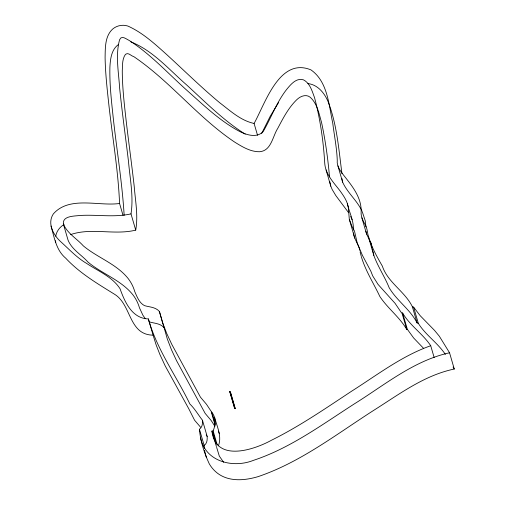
<?xml version="1.0" encoding="UTF-8"?>
<svg xmlns="http://www.w3.org/2000/svg" width="505" height="505" viewBox="0 0 505 505"><rect width="100%" height="100%" fill="white"/><g stroke="black" fill="none" stroke-linecap="round" stroke-linejoin="round"><path stroke-width="0.76" d="M123.005 215.3L119.571 203.483C98.557 206.444 69.4 195.65 53.334 213.918C46.971 223.481 53.461 235.254 61.004 241.945C69.343 249.476 77.013 257.847 86.835 263.553C98.26 271.191 112.28 276.734 120.032 288.715C124.754 301.864 131.969 318.535 148.369 318.914C156.866 349.618 176.15 375.613 189.874 403.981C194.867 408.823 198.263 414.883 202.461 420.236C202.524 423.676 202.593 426.776 199.456 429.263C200.371 441.219 204.285 453.099 209.335 463.944C211.816 468.173 215.218 471.84 219.328 474.53C230.88 481.909 245.575 480.337 258.093 476.632C301.258 462.024 337.668 433.246 375.733 409.069C400.484 393.332 424.958 375.158 454.273 369.029L449.551 352.78L439.356 336.248L434.559 330.434L420.223 315.732L413.614 307.128L412.351 306.668C404.795 291.341 387.796 282.554 382.354 266.116C377.14 257.045 371.768 247.589 368.852 237.558C367.167 233.6 367.615 228.967 365.513 225.236C363.133 221.02 360.589 216.481 361.151 211.443C361.511 195.927 350.293 183.94 341.468 172.413C339.063 168.815 336.633 164.693 337.258 160.18C336.784 147.788 334.253 135.397 332.745 123.069C328.73 104.781 327.751 81.595 310.935 69.879C279.448 56.907 265.276 103.468 254.091 123.447L257.525 135.264M202.461 420.236L207.183 436.484C207.246 439.924 207.309 443.018 204.171 445.511L204.291 448.244M353.336 230.091C354.005 220.849 349.17 212.334 347.333 203.49C345.773 198.869 342.914 194.905 340.124 190.972C333.717 182.551 325.258 174.143 324.715 162.907C323.396 140.964 320.183 118.864 314.514 97.56C312.128 91.197 310.083 83.3 303.555 79.878C296.246 77.435 290.47 84.771 286.411 89.738C276.532 102.452 271.135 117.886 263.143 131.622C256.698 138.357 246.44 134.892 239.294 131.287C220.363 121.149 204.632 106.145 188.718 91.948C169.074 74.582 151.323 54.647 129.135 40.419C126.269 39.119 121.553 34.839 119.584 39.756C115.31 55.455 118.669 72.051 119.628 88.021C122.141 112.64 125.6 137.152 128.522 161.726C129.993 179.004 133.743 196.584 131.003 213.874L135.725 230.122C114.452 235.425 91.525 227.376 70.675 234.579M329.525 176.851C327.903 158.583 325.378 140.283 321.515 122.317C318.964 113.625 317.279 103.55 310.171 97.231C305.935 93.81 300.191 96.335 296.782 99.693C288.45 107.742 283.097 118.239 277.75 128.371C272.561 136.432 271.355 150.926 259.469 151.74C250.411 151.809 242.343 146.835 234.888 142.233C197.998 117.621 170.475 81.507 133.857 56.667C131.123 56.087 128.327 52.002 125.474 54.325C122.071 59.053 122.589 65.328 122.279 70.889C122.343 88.066 124.407 105.154 126.326 122.197C128.851 143.666 131.818 165.084 134.235 186.572C135.359 200.996 138.301 215.723 135.725 230.122M55.72 236.22C56.478 231.271 59.817 226.972 64.091 224.479M434.155 357.546L430.721 345.729C401.835 355.899 377.229 374.975 351.6 391.211C325.567 408.394 299.768 426.188 271.772 440.082C253.813 450.037 215.711 462.656 211.923 431.1L213.129 430.866C215.635 425.134 216.191 417.332 211.822 412.32L206.463 404.284L200.447 397.164L171.757 344.284L166.757 333.546L162.572 322.651L159.422 311.534C155.666 307.008 149.549 307.154 144.424 305.613C139.178 302.779 137 296.732 134.753 291.574A41.284 39.743 -16.2 0 0 128.226 278.627C116.447 263.812 97.541 257.758 83.306 245.866C76.785 238.549 67.203 233.361 63.365 223.986C62.393 215.805 74.254 216.191 79.569 215.509C96.676 214.341 114.143 217.718 131.003 213.874M218.368 445.89C222.206 436.427 216.86 426.384 214.6 417.231M261.685 133.408L270.219 116.27L278.463 102.717M118.397 44.56C111.308 49.673 110.336 59.218 109.901 67.247C109.503 83.628 111.334 99.952 113.063 116.219C116.579 149.259 122.191 182.103 124.148 215.3M229.712 391.533L230.444 392.467L230.482 392.088L229.712 391.533L234.434 407.781L235.267 408.665L234.434 407.781M449.551 352.78C413.892 360.614 385.113 384.677 354.845 403.564C322.291 424.434 290.457 448.137 253.371 460.383C232.83 468.577 204.809 461.614 200.441 437.172M347.333 203.49L348.28 206.987L349.315 219.378L352.035 226.524L354.497 231.101L357.275 243.233L362.413 255.353L370.828 271.16L372.69 275.882L378.03 284.378L395.043 303.303L401.488 312.803L402.605 313.012C409.927 325.58 422.723 333.691 430.721 345.729M361.422 256.969C365.582 270.958 373.687 283.393 379.848 296.511C387.688 308.378 399.613 317.14 406.74 329.418L407.327 329.26L413.664 338.009L423.67 348.437M254.091 123.447C240.708 120.638 230.223 110.74 219.637 102.692C201.23 87.378 184.18 70.53 166.505 54.388C154.631 43.727 142.574 32.623 127.86 26.045C122.69 24.354 116.75 25.521 112.628 29.082C104.851 36.246 105.311 47.842 105.097 57.564C105.356 71.748 106.795 85.875 108.341 99.971C111.933 134.488 118.132 168.777 119.571 203.483M200.586 427.224L194.589 420.229L188.636 408.513L165.223 365.955L159.952 354.617L156.178 345.01L153.091 335.162C128.504 334.84 131.609 304.73 114.635 294.314C97.358 283.583 79.708 273.199 65.726 258.194C56.093 250.183 54.313 237.344 51.018 226.038M307.905 83.584C317.594 84.606 324.418 92.952 327.979 101.404C337.012 124.426 338.729 149.417 341.973 173.707M130.845 41.864C152.914 50.538 168.941 69.526 186.471 84.783C205.339 102.016 223.488 120.487 245.234 134.153M369.105 239.181L373.826 255.429C377.879 266.684 384.709 276.626 389.14 287.661C396.709 300.721 410.174 309.357 417.073 322.916L418.336 323.377C425.646 335.124 437.759 342.908 445.372 354.434M149.145 321.862C154.265 323.402 160.388 323.257 164.138 327.783L167.288 338.899L171.479 349.795L176.472 360.532L205.169 413.406L211.185 420.532L214.928 426.334M223.627 462.258L219.309 456.103L216.645 447.348M145.307 318.68L142.902 315.221L139.468 307.823A41.284 39.743 -16.2 0 0 132.948 294.876C121.162 280.054 102.256 274.007 88.028 262.114C81.507 254.798 71.925 249.609 68.08 240.235L63.365 223.986M348.57 212.643L335.812 195.568L332.145 189.438L330.794 186.187L326.078 169.939M206.185 434.963L207.183 436.484M453.067 367.034L454.273 369.029M370.234 241.485L371.251 243.322L371.977 247.557M369.862 240.79L366.598 234.093L361.877 217.844M362.028 211.159C357.117 200.479 347.415 192.841 342.624 182.141L337.908 165.893M353.544 232.969C353.954 239.338 358.758 244.268 359.8 250.373M362.293 211.816L365.273 220.868L365.936 226.928M350.691 216.418L352.054 219.732M218.425 431.144L219.321 433.479M206.267 457.151L204.512 450.378M413.614 307.128L418.336 323.377M412.351 306.668L417.073 322.916M402.605 313.012L407.327 329.26M402.018 313.176L406.74 329.418M349.315 219.378L354.756 238.114M230.545 392.423L235.267 408.665M230.444 392.467L235.166 408.715M229.832 391.539L234.554 407.787M211.822 412.32L215.256 424.131M211.317 412.093L215.18 425.387M213.129 430.866L217.207 444.899M212.573 431.238L216.007 443.055M211.923 431.1L216.43 446.609M199.456 429.263L204.171 445.511M159.422 311.534L164.138 327.783M148.369 318.914L153.091 335.162M342.624 182.141L341.891 178.429M330.794 186.187L329.696 181.327M372.254 248.997L373.264 252.765M360.09 251.888L361.283 256.344M373.826 255.429L373.574 253.807M365.917 231.233L366.598 234.093M55.544 240.74L55.733 242.286"/></g></svg>
